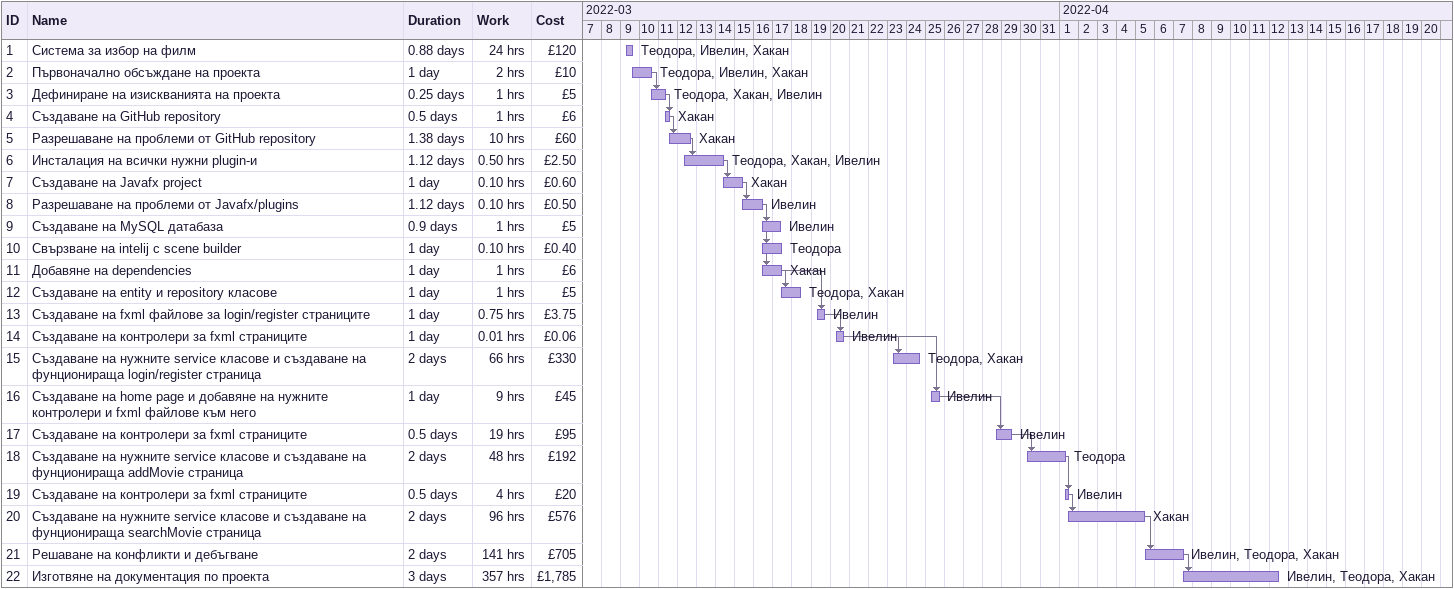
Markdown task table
| ID | Task | Duration | Start | Finish | Predecessors | Resources | Work (h) | Cost (£) |
|---|---|---|---|---|---|---|---|---|
| 1 | Система за избор на филм | 0.88d | 2022-03-09 | 2022-03-09 |  | Теодора, Ивелин, Хакан | 24 | 120 |
| 2 | Първоначално обсъждане на проекта | 1d | 2022-03-09 | 2022-03-10 |  | Теодора, Ивелин, Хакан | 2 | 10 |
| 3 | Дефиниране на изискванията на проекта | 0.25d | 2022-03-10 | 2022-03-11 | 2 | Теодора, Хакан, Ивелин | 1 | 5 |
| 4 | Създаване на GitHub repository | 0.5d | 2022-03-11 | 2022-03-11 | 3 | Хакан | 1 | 6 |
| 5 | Разрешаване на проблеми от GitHub repository | 1.38d | 2022-03-11 | 2022-03-12 | 4 | Хакан | 10 | 60 |
| 6 | Инсталация на всички нужни plugin-и | 1.12d | 2022-03-12 | 2022-03-14 | 5 | Теодора, Хакан, Ивелин | 0.50 | 2.50 |
| 7 | Създаване на Javafx project | 1d | 2022-03-14 | 2022-03-15 | 6 | Хакан | 0.10 | 0.60 |
| 8 | Разрешаване на проблеми от Javafx/plugins | 1.12d | 2022-03-15 | 2022-03-16 | 7 | Ивелин | 0.10 | 0.50 |
| 9 | Създаване на MySQL датабаза | 0.9d | 2022-03-16 | 2022-03-17 | 8 | Ивелин | 1 | 5 |
| 10 | Свързване на intelij с scene builder | 1d | 2022-03-16 | 2022-03-17 | 8 | Теодора | 0.10 | 0.40 |
| 11 | Добавяне на dependencies | 1d | 2022-03-16 | 2022-03-17 | 8 | Хакан | 1 | 6 |
| 12 | Създаване на entity и repository класове | 1d | 2022-03-17 | 2022-03-18 | 11 | Теодора, Хакан | 1 | 5 |
| 13 | Създаване на fxml файлове за login/register страниците | 1d | 2022-03-19 | 2022-03-19 | 11 | Ивелин | 0.75 | 3.75 |
| 14 | Създаване на контролери за fxml страниците | 1d | 2022-03-20 | 2022-03-20 | 13 | Ивелин | 0.01 | 0.06 |
| 15 | Създаване на нужните service класове и създаване на фунционираща login/register страница | 2d | 2022-03-23 | 2022-03-24 | 14 | Теодора, Хакан | 66 | 330 |
| 16 | Създаване на home page и добавяне на нужните контролери и fxml файлове към него | 1d | 2022-03-25 | 2022-03-25 | 14 | Ивелин | 9 | 45 |
| 17 | Създаване на контролери за fxml страниците | 0.5d | 2022-03-28 | 2022-03-29 | 16 | Ивелин | 19 | 95 |
| 18 | Създаване на нужните service класове и създаване на фунционираща addMovie страница | 2d | 2022-03-30 | 2022-04-01 | 17 | Теодора | 48 | 192 |
| 19 | Създаване на контролери за fxml страниците | 0.5d | 2022-04-01 | 2022-04-01 | 18 | Ивелин | 4 | 20 |
| 20 | Създаване на нужните service класове и създаване на фунционираща searchMovie страница | 2d | 2022-04-01 | 2022-04-05 | 19 | Хакан | 96 | 576 |
| 21 | Решаване на конфликти и дебъгване | 2d | 2022-04-05 | 2022-04-07 | 20 | Ивелин, Теодора, Хакан | 141 | 705 |
| 22 | Изготвяне на документация по проекта | 3d | 2022-04-07 | 2022-04-12 | 21 | Ивелин, Теодора, Хакан | 357 | 1785 |
